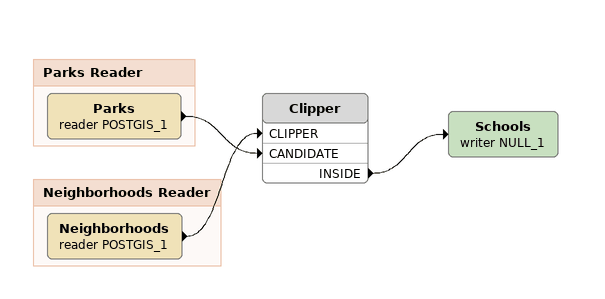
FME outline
Clipper
    INSIDE -> Schools (writer NULL_1)
Schools (writer NULL_1)

Bookmark: Parks Reader
Parks (reader POSTGIS_1)
    -> Clipper [CANDIDATE]

Bookmark: Neighborhoods Reader
Neighborhoods (reader POSTGIS_1)
    -> Clipper [CLIPPER]
